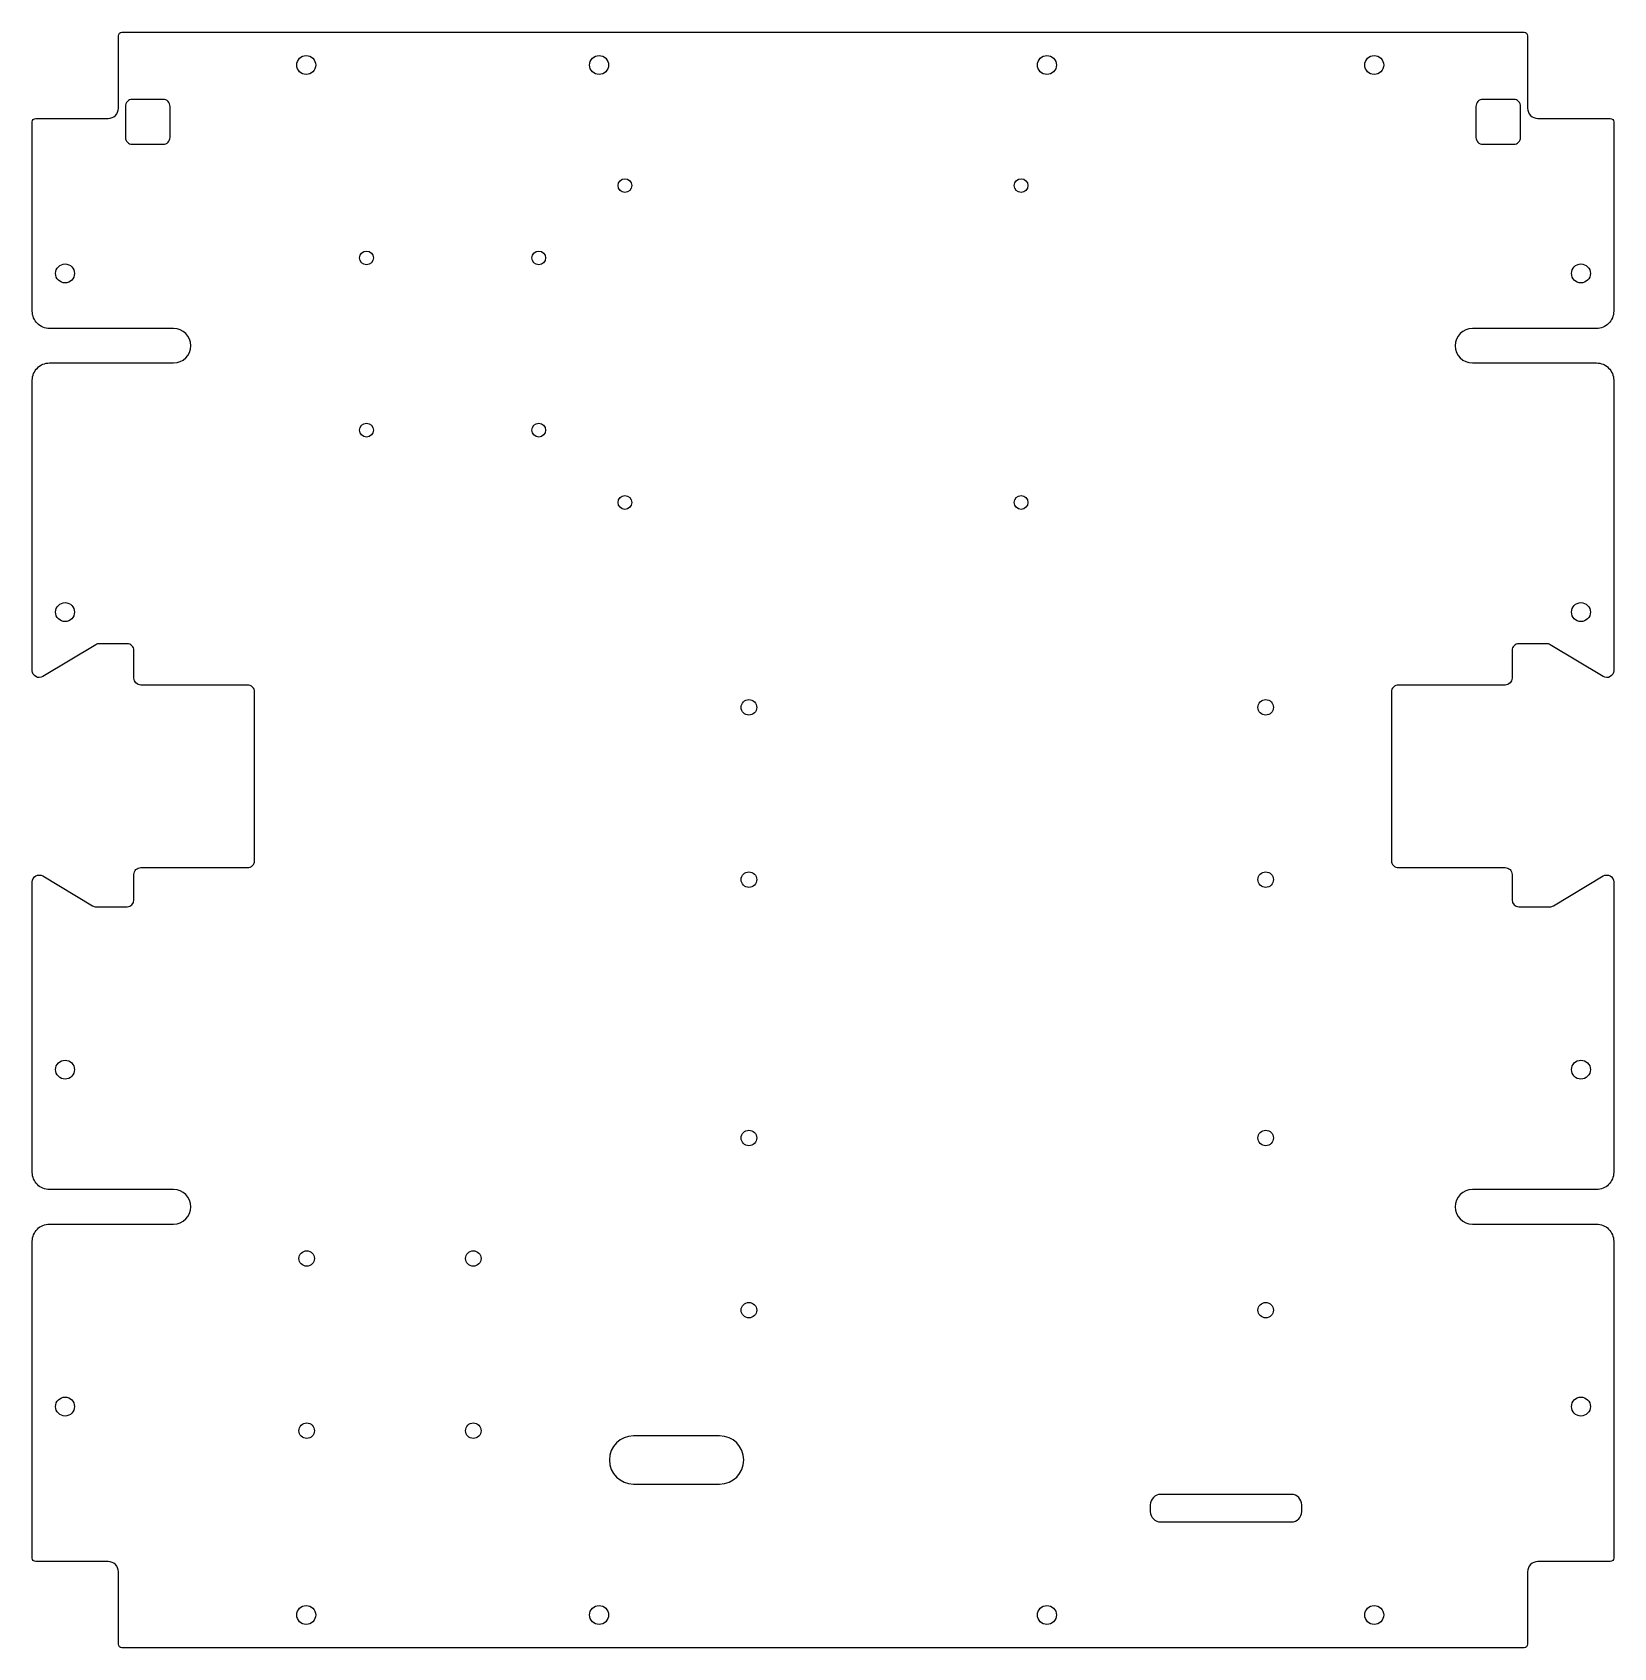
# Model space of a CAD drawing. Header units: millimetres. Extents: x -164 to 295, y -9 to 460.
import ezdxf

# ---------------------------------------------------------------- set-up
doc = ezdxf.new("R2010")
doc.units = ezdxf.units.MM
doc.layers.get('0').update_dxf_attribs({"linetype": 'CONTINUOUS'})

msp = doc.modelspace()

# ---------------------------------------------------------------- linework, layer by layer
for points in [[(-138.5, -9.5, -0.414214), (-139.5, -8.5), (-139.5, 12.5, 0.414214), (-142.5, 15.5), (-163.5, 15.5, -0.414214), (-164.5, 16.5), (-164.5, 108.5, -0.414214), (-159.5, 113.5), (-123.5, 113.5, 1), (-123.5, 123.5), (-159.5, 123.5, -0.414214), (-164.5, 128.5), (-164.5, 212.84, -0.582971), (-161.47, 214.55), (-147.01, 205.88, 0.137092), (-145.97, 205.59), (-136.99, 205.63, 0.412881), (-135, 207.63), (-135, 215, -0.414214), (-133, 217), (-102, 217, 0.414214), (-100, 219), (-100, 268, 0.414214), (-102, 270), (-133, 270, -0.414214), (-135, 272), (-135, 280, 0.414214), (-137, 282), (-145, 282, 0.135933), (-146.03, 281.71), (-161.47, 272.45, -0.582971), (-164.5, 274.16), (-164.5, 358.5, -0.414214), (-159.5, 363.5), (-123.5, 363.5, 1), (-123.5, 373.5), (-159.5, 373.5, -0.414214), (-164.5, 378.5), (-164.5, 433.5, -0.414214), (-163.5, 434.5), (-142.5, 434.5, 0.414214), (-139.5, 437.5), (-139.5, 458.5, -0.414214), (-138.5, 459.5), (268.5, 459.5, -0.414214), (269.5, 458.5), (269.5, 437.5, 0.414214), (272.5, 434.5), (293.5, 434.5, -0.414214), (294.5, 433.5), (294.5, 378.5, -0.414214), (289.5, 373.5), (253.5, 373.5, 1), (253.5, 363.5), (289.5, 363.5, -0.414214), (294.5, 358.5), (294.5, 274.16, -0.582971), (291.47, 272.45), (276.03, 281.71, 0.135933), (275, 282), (267, 282, 0.414214), (265, 280), (265, 272, -0.414214), (263, 270), (232, 270, 0.414214), (230, 268), (230, 219, 0.414214), (232, 217), (263, 217, -0.414214), (265, 215), (265, 207.63, 0.412881), (266.99, 205.63), (275.97, 205.59, 0.137092), (277.01, 205.88), (291.47, 214.55, -0.582971), (294.5, 212.84), (294.5, 128.5, -0.414214), (289.5, 123.5), (253.5, 123.5, 1), (253.5, 113.5), (289.5, 113.5, -0.414214), (294.5, 108.5), (294.5, 16.5, -0.414214), (293.5, 15.5), (272.5, 15.5, 0.414214), (269.5, 12.5), (269.5, -8.5, -0.414214), (268.5, -9.5)], [(-124.5, 429), (-124.5, 438, 0.414214), (-126.5, 440), (-135.5, 440, 0.414214), (-137.5, 438), (-137.5, 429, 0.414214), (-135.5, 427), (-126.5, 427, 0.414214)], [(265.5, 440), (256.5, 440, 0.414214), (254.5, 438), (254.5, 429, 0.414214), (256.5, 427), (265.5, 427, 0.414214), (267.5, 429), (267.5, 438, 0.414214)], [(35, 52), (10, 52, 1), (10, 38), (35, 38, 1)], [(203.95, 30), (203.95, 32, 0.414214), (200.95, 35), (163.01, 35, 0.414214), (160.01, 32), (160.01, 30, 0.414214), (163.01, 27), (200.95, 27, 0.414214)]]:
    msp.add_lwpolyline(points, format="xyb", close=True)
for centre, radius in [((-85, 450), 2.75), ((0, 450), 2.75), ((130, 450), 2.75), ((225, 450), 2.75), ((7.5, 415), 2), ((122.5, 415), 2), ((-67.5, 394), 2), ((-17.5, 394), 2), ((-155, 389.5), 2.75), ((285, 389.5), 2.75), ((-67.5, 344), 2), ((-17.5, 344), 2), ((7.5, 323), 2), ((122.5, 323), 2), ((-155, 291.17), 2.75), ((285, 291.17), 2.75), ((43.5, 263.5), 2.25), ((193.5, 263.5), 2.25), ((43.5, 213.5), 2.25), ((193.5, 213.5), 2.25), ((-155, 158.33), 2.75), ((285, 158.33), 2.75), ((43.5, 138.5), 2.25), ((193.5, 138.5), 2.25), ((-84.85, 103.5), 2.25), ((-36.5, 103.5), 2.25), ((43.5, 88.5), 2.25), ((193.5, 88.5), 2.25), ((-155, 60.5), 2.75), ((285, 60.5), 2.75), ((-84.85, 53.5), 2.25), ((-36.5, 53.5), 2.25), ((-85, 0), 2.75), ((0, 0), 2.75), ((130, 0), 2.75), ((225, 0), 2.75)]:
    msp.add_circle(centre, radius)

doc.saveas('drawing.dxf')
